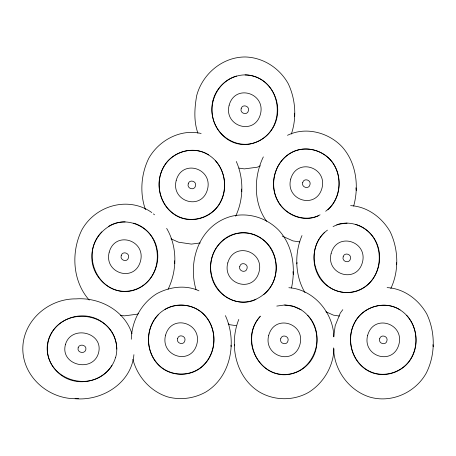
<?xml version="1.0" encoding="UTF-8"?>
<svg xmlns="http://www.w3.org/2000/svg" width="456" height="456" viewBox="0 0 456 456"><rect width="100%" height="100%" fill="white"/><g stroke="black" fill="none" stroke-linecap="round" stroke-linejoin="round"><path stroke-width="0.68" d="M168.11 289.235C177.236 270.448 177.447 246.491 166.651 228.382M132.878 359.339C137.427 376.77 150.537 391.522 167.865 396.954C180.679 400.305 194.239 398.487 205.787 392.023C231.181 376.622 237.268 341.373 225.395 315.62M333.991 348.772C333.37 366.305 323.709 382.806 308.917 392.188C293.607 401.058 274.159 400.881 259.002 391.744C235.41 376.855 228.832 344.286 238.79 319.439M235.627 216.212C243.709 199.312 243.92 178.587 236.282 161.492M291.498 287.998C295.699 268.208 293.094 245.938 279.009 230.508C266.771 217.706 248.132 212 230.901 216.429C199.603 225.292 187.41 260.61 196.04 289.697M291.361 134.03C296.885 117.808 295.591 99.203 288.243 83.727C279.608 68.132 263.186 57.445 245.231 56.971C222.477 56.943 202.413 73.952 196.684 95.635C194.535 107.969 193.595 121.233 197.921 133.198M304.99 292.615C294.969 275.777 294.257 253.462 301.997 235.57M353.679 206.066C359.197 185.974 356.313 162.57 341.949 146.672C328.331 132.354 305.605 126.375 287.485 135.307M390.815 288.54C399.182 270.915 398.515 249.432 390.245 231.899C382.088 217.592 367.411 206.534 350.63 205.645M333.598 347.888C333.877 369.862 348.812 390.604 369.936 397.119C391.59 403.372 415.45 392.525 426.292 373.042C435.463 354.779 435.526 332.281 426.73 313.87C418.579 299.563 403.902 288.5 387.121 287.611M131.294 339.253C131.75 321.047 141.098 303.508 156.636 293.789C169.404 286.807 185.518 284.544 198.976 290.837M234.424 345.836L234.606 344.474M296.873 263.87L297.05 262.502M333.724 336.688L335.177 325.778L340.273 313.101L342.804 309.67M115.573 357.618C120.794 340.147 108.625 321.275 91.28 317.005C73.792 312.32 53.626 322.301 48.376 339.976C43.149 357.447 55.318 376.325 72.664 380.589C90.123 385.263 110.398 375.322 115.51 357.584M133.916 354.677C131.374 383.125 102.098 401.16 75.103 398.715C47.806 398.612 22.657 376.337 22.8 348.355C23.159 320.368 48.689 298.532 75.992 298.88C99.545 297.152 124.659 310.456 131.955 333.763M263.329 156.898C253.65 176.791 253.314 202.937 266.6 221.28M101.831 231.853C78.808 254.984 99.818 298.925 133.072 290.204C165.112 281.329 165.494 232.577 133.631 223.149M158.192 314.862C145.532 328.092 145.356 350.504 157.782 363.951C169.729 377.232 192.05 377.443 204.231 364.361C216.885 351.131 217.067 328.719 204.641 315.273C192.654 301.935 170.379 301.861 158.089 314.834C145.379 328.126 145.196 350.635 157.673 364.139C169.678 377.482 192.101 377.693 204.334 364.555C217.045 351.268 217.227 328.753 204.744 315.25C194.735 304.454 177.663 301.769 164.969 309.356M260 316.652C235.718 343.972 266.828 389.321 300.589 370.198C328.975 353.434 318.607 305.685 284.635 305.064M260.513 316.122C241.292 336.283 255.286 374.393 284.054 374.484C313.551 374.849 327.602 335.81 307.777 315.438M111.971 365.473C92.015 397.119 38.766 377.927 48.604 340.016C59.799 303.97 116.12 310.701 116.77 349.091M325.669 211.259C339.332 201.318 342.65 181.129 334.932 166.474C326.815 150.645 305.514 143.936 290.17 153.37C274.449 162.877 269.16 184.651 277.75 200.674C285.416 215.437 305.092 222.961 320.066 214.827M327.875 209.783C339.857 199.221 342.359 180.451 335.057 166.48C326.906 150.583 305.509 143.845 290.096 153.319C274.307 162.866 268.994 184.743 277.618 200.834C285.029 214.941 303.491 222.813 318.282 215.836M324.729 232.189C313.232 242.928 310.861 261.26 318.071 275.065C326.222 290.962 347.62 297.7 363.033 288.232C378.822 278.679 384.134 256.808 375.51 240.711C368.351 227.219 351.274 219.376 336.693 224.928M327.459 230.115C299.199 251.131 319.314 300.441 355.013 291.407C387.053 282.532 387.44 233.78 355.572 224.352M263.87 294.462C276.769 284.219 279.619 264.645 272.112 250.315C263.967 234.424 242.569 227.686 227.156 237.154C211.367 246.707 206.055 268.578 214.679 284.675C222.18 299.005 241.081 306.808 255.953 299.41M236.567 76.032C218.88 80.946 208.609 100.856 212.986 118.338C216.948 135.677 235.524 148.126 253.012 143.235C289.264 132.667 283.427 76.243 245.083 74.926M108.608 226.347C126.956 214.833 152.469 227.236 156.79 247.95C161.19 265.5 150.873 285.502 133.106 290.438C112.159 296.446 91.063 277.505 91.855 256.392C91.781 238.42 106.812 221.764 125.138 221.89M260.461 165.853L257.281 167.209L244.348 168.891L238.91 168.087M333.068 226.552L338.569 224.204L347.084 223.098M138.613 313.631L137.341 314.178L124.408 315.86L120.333 315.256M200.264 242.951L191.412 244.102L178.507 242.193L170.932 238.796M276.781 306.084L284.635 304.996L293.168 306.261L301.097 309.812M75.103 398.715L78.523 398.316M201.124 133.488C180.593 128.603 159.024 140.26 148.844 158.169C141.029 173.907 139.582 193.11 145.475 209.686M299.78 241.925L292.991 240.916L282.258 236.105M288.865 287.713C313.608 289.355 333.325 312.588 333.866 336.887M339.555 316.054L333.444 315.153L325.869 311.756M236.162 325.664L230.046 324.757L228.154 323.908M208.603 154.886C193.367 145.145 171.849 151.489 163.43 167.244C154.533 183.198 159.486 205.154 175.104 214.975C190.346 224.717 211.863 218.373 220.282 202.618C229.157 186.686 224.272 164.622 208.529 154.932C193.361 145.236 171.935 151.552 163.556 167.238C154.692 183.118 159.629 204.978 175.178 214.759C190.351 224.46 211.772 218.145 220.157 202.453C227.401 189.132 225.515 171.769 215.289 160.512M400.032 309.812C384.79 300.071 363.272 306.415 354.853 322.17C345.956 338.124 350.915 360.08 366.533 369.901C381.769 379.643 403.286 373.299 411.705 357.544C420.586 341.618 415.695 319.548 399.958 309.858C384.784 300.162 363.364 306.478 354.979 322.164C346.121 338.044 351.057 359.909 366.607 369.685C381.775 379.386 403.201 373.071 411.58 357.384C418.83 344.063 416.944 326.701 406.712 315.438M151.814 212.564C128.495 195.898 95.412 205.314 81.841 229.927C70.868 252.054 72.436 281.209 89.239 300.094M153.433 213.904L154.516 214.793M432.961 344.673L433.2 346.725M396.469 262.707L396.709 264.759M355.937 187.792L356.256 190.522M294.308 113.168L294.707 116.588M292.997 271.628L293.316 274.364M241.452 189.063L241.771 191.799M230.97 345.198L231.129 346.56M174.448 260.821L174.768 263.557M109.229 252.117C103.546 273.218 134.474 283.062 140.471 261.26C146.154 240.158 115.225 230.314 109.229 252.117M121.222 255.622C119.632 260.37 127.401 262.77 128.478 257.748C130.068 253 122.299 250.606 121.222 255.622M176.233 180.359C170.55 201.461 201.478 211.305 207.474 189.502C213.157 168.401 182.235 158.557 176.233 180.359M165.591 335.126C159.908 356.227 190.836 366.071 196.832 344.269C202.515 323.167 171.587 313.323 165.591 335.126M188.225 183.871C186.635 188.619 194.404 191.013 195.481 185.991C197.072 181.243 189.303 178.849 188.225 183.871M177.583 338.631C175.993 343.379 183.762 345.779 184.84 340.757C186.43 336.009 178.661 333.615 177.583 338.631M212.998 100.411C208.312 117.899 218.293 138.065 235.969 143.321C253.439 148.542 272.317 136.373 276.581 119.027C281.272 101.54 271.286 81.373 253.61 76.118C236.14 70.897 217.267 83.066 212.998 100.411M229.168 105.148C223.486 126.249 254.414 136.093 260.41 114.291C266.093 93.189 235.165 83.345 229.168 105.148M211.744 258.147C207.075 275.555 217.016 295.63 234.612 300.863C252.008 306.062 270.801 293.943 275.048 276.678C279.716 259.27 269.775 239.189 252.179 233.956C234.783 228.758 215.99 240.876 211.744 258.147M241.161 108.659C239.571 113.407 247.34 115.801 248.417 110.779C250.008 106.031 242.239 103.637 241.161 108.659M227.778 262.924C222.095 284.025 253.017 293.869 259.014 272.067C264.702 250.965 233.774 241.121 227.778 262.924M239.77 266.435C238.18 271.183 245.949 273.577 247.027 268.555C248.617 263.807 240.848 261.413 239.77 266.435M268.726 335.285C263.044 356.387 293.966 366.231 299.962 344.428C305.645 323.327 274.723 313.483 268.726 335.285M290.717 179.088C285.034 200.19 315.962 210.034 321.959 188.231C327.642 167.13 296.719 157.286 290.717 179.088M280.719 338.797C279.123 343.545 286.898 345.939 287.975 340.923C289.566 336.175 281.797 333.775 280.719 338.797M302.71 182.594C301.12 187.342 308.889 189.742 309.966 184.72C311.556 179.972 303.787 177.578 302.71 182.594M331.17 253.319C325.487 274.421 356.415 284.265 362.412 262.462C368.095 241.361 337.166 231.517 331.17 253.319M343.163 256.831C341.572 261.579 349.342 263.973 350.419 258.951C352.009 254.203 344.24 251.809 343.163 256.831M367.661 335.285C361.978 356.387 392.907 366.231 398.903 344.428C404.586 323.327 373.658 313.483 367.661 335.285M379.654 338.797C378.064 343.545 385.833 345.939 386.91 340.923C388.501 336.175 380.731 333.775 379.654 338.797M65.464 344.462C59.702 365.216 92.739 373.196 98.479 353.132C104.242 332.384 71.21 324.398 65.464 344.462M78.136 347.791C76.716 352.528 84.588 354.472 85.808 349.803C87.227 345.072 79.355 343.123 78.136 347.791"/></g></svg>
